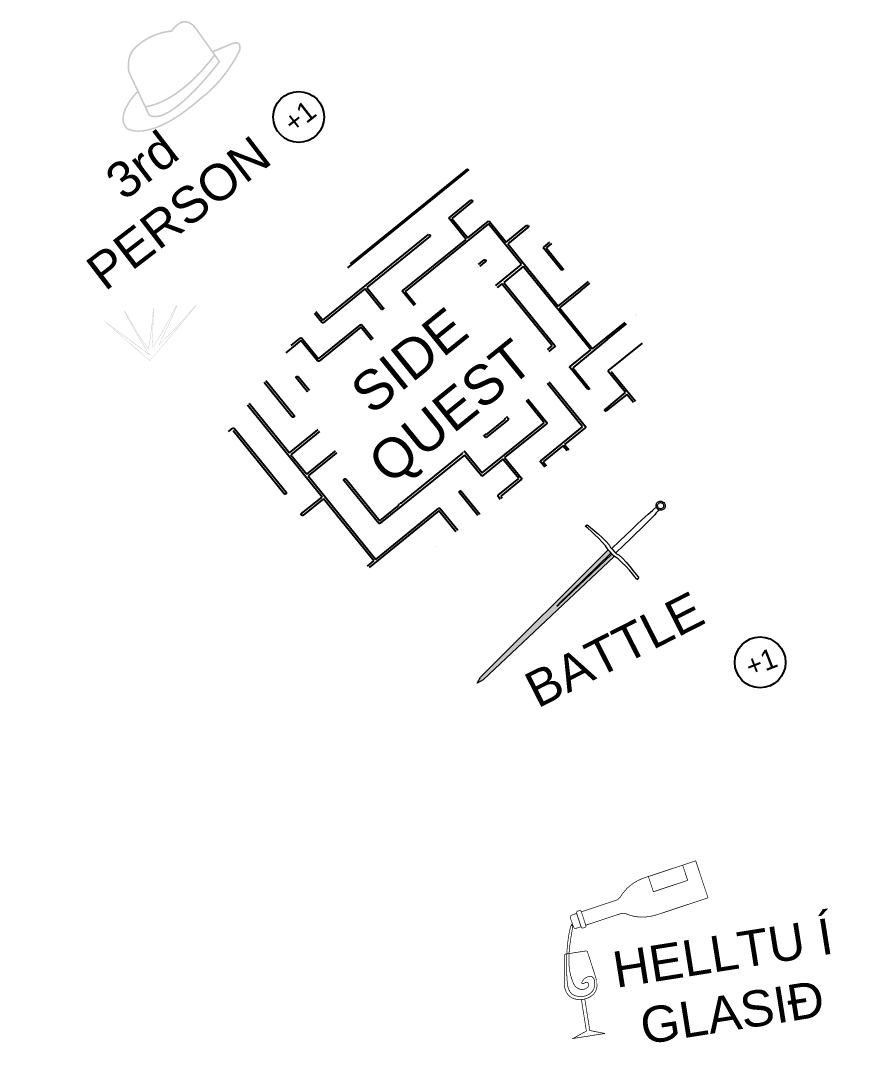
# Model space of a CAD drawing. Header units: millimetres. Extents: x -194 to 314, y -198 to 195.
# Drawn here: x 54.4 to 188.2, y 10.7 to 176.8 of the extents above; entities that cross this region are included whole.
import ezdxf

# ---------------------------------------------------------------- set-up
doc = ezdxf.new("R2010")
doc.units = ezdxf.units.MM
doc.header["$MEASUREMENT"] = 0
for name, color, linetype in [('H', 7, 'Continuous'), ('P', 7, 'Continuous'), ('PDF4_Geometry', 7, 'Continuous'), ('PDF4_Solid Fills', 7, 'Continuous')]:
    doc.layers.add(name, color=color, linetype=linetype)
doc.styles.add('PDF AlfaSlabOne', font='arial.ttf')

msp = doc.modelspace()

# ---------------------------------------------------------------- hatches: boundary and pattern name
at = {"layer": 'PDF4_Solid Fills', "true_color": 0xffffff, "transparency": 33554559}
h = msp.add_hatch(color=7, dxfattribs=at)
h.paths.add_polyline_path([(156.11, 99.25, 0.106625), (156.34, 99.39)], flags=0)
h.paths.add_polyline_path([(155.84, 99.21, 0.102134), (156.11, 99.25)], flags=0)
h.paths.add_polyline_path([(155.56, 99.28, 0.096384), (155.84, 99.21)], flags=0)
h.paths.add_polyline_path([(155.32, 99.44, 0.092692), (155.56, 99.28)], flags=0)
h.paths.add_polyline_path([(155.16, 99.69, 0.092691), (155.32, 99.44)], flags=0)
h.paths.add_polyline_path([(155.1, 99.96, 0.096384), (155.16, 99.69)], flags=0)
h.paths.add_polyline_path([(155.15, 100.24, 0.102135), (155.1, 99.96)], flags=0)
h.paths.add_polyline_path([(155.3, 100.46, 0.106628), (155.15, 100.24)], flags=0)
h.paths.add_polyline_path([(155.53, 100.6, 0.106627), (155.3, 100.46)], flags=0)
h.paths.add_polyline_path([(155.81, 100.64, 0.102134), (155.53, 100.6)], flags=0)
h.paths.add_polyline_path([(156.08, 100.57, 0.096385), (155.81, 100.64)], flags=0)
h.paths.add_polyline_path([(156.32, 100.41, 0.092691), (156.08, 100.57)], flags=0)
h.paths.add_polyline_path([(156.48, 100.16, 0.092692), (156.32, 100.41)], flags=0)
h.paths.add_polyline_path([(156.54, 99.89, 0.096384), (156.48, 100.16)], flags=0)
h.paths.add_polyline_path([(156.49, 99.61, 0.102133), (156.54, 99.89)], flags=0)
h.paths.add_polyline_path([(156.34, 99.39, 0.106625), (156.49, 99.61)], flags=0)
h.paths.add_polyline_path([(156.34, 99.39), (156.34, 99.39)], flags=0)
h = msp.add_hatch(color=7, dxfattribs=at)
h.paths.add_polyline_path([(156.02, 99.46, 0.106971), (156.17, 99.56)], flags=0)
h.paths.add_polyline_path([(155.83, 99.43, 0.10248), (156.02, 99.46)], flags=0)
h.paths.add_polyline_path([(155.64, 99.48, 0.096695), (155.83, 99.43)], flags=0)
h.paths.add_polyline_path([(155.48, 99.6, 0.09297), (155.64, 99.48)], flags=0)
h.paths.add_polyline_path([(155.37, 99.76, 0.09297), (155.48, 99.6)], flags=0)
h.paths.add_polyline_path([(155.33, 99.95, 0.096694), (155.37, 99.76)], flags=0)
h.paths.add_polyline_path([(155.37, 100.13, 0.102481), (155.33, 99.95)], flags=0)
h.paths.add_polyline_path([(155.47, 100.28, 0.106974), (155.37, 100.13)], flags=0)
h.paths.add_polyline_path([(155.62, 100.38, 0.106981), (155.47, 100.28)], flags=0)
h.paths.add_polyline_path([(155.81, 100.41, 0.102493), (155.62, 100.38)], flags=0)
h.paths.add_polyline_path([(156, 100.36, 0.096702), (155.81, 100.41)], flags=0)
h.paths.add_polyline_path([(156.16, 100.25, 0.092976), (156, 100.36)], flags=0)
h.paths.add_polyline_path([(156.27, 100.08, 0.092976), (156.16, 100.25)], flags=0)
h.paths.add_polyline_path([(156.31, 99.9, 0.096701), (156.27, 100.08)], flags=0)
h.paths.add_polyline_path([(156.27, 99.71, 0.102489), (156.31, 99.9)], flags=0)
h.paths.add_polyline_path([(156.17, 99.56, 0.10698), (156.27, 99.71)], flags=0)
h.paths.add_polyline_path([(156.17, 99.56), (156.17, 99.56)], flags=0)

# ---------------------------------------------------------------- linework, layer by layer
for p, q in [((125.41, 153.22), (106.19, 137.66)), ((106.65, 138.28), (125.25, 153.35)), ((122.32, 145.57), (125.72, 148.4)), ((126.02, 148.16), (122.73, 145.47)), ((125.72, 148.4), (125.96, 148.37)), ((125.96, 148.37), (126.03, 148.24)), ((126.03, 148.24), (126.02, 148.16)), ((128.55, 144.63), (115.32, 133.92)), ((122.29, 145.51), (122.32, 145.57)), ((122.34, 145.4), (122.29, 145.51)), ((124.97, 142.16), (122.34, 145.4)), ((122.73, 145.47), (125.23, 142.38)), ((125.23, 142.38), (128.51, 145.04)), ((128.51, 145.04), (128.71, 144.98)), ((133.78, 138.17), (128.55, 144.63)), ((128.71, 144.98), (131.33, 141.74)), ((102.26, 129.36), (119.02, 142.93)), ((119.02, 142.93), (119.23, 142.89)), ((119.23, 142.89), (119.3, 142.76)), ((131.33, 141.74), (134.57, 144.36)), ((134.89, 144.15), (131.58, 141.43)), ((134.57, 144.36), (134.81, 144.34)), ((134.81, 144.34), (134.88, 144.21)), ((134.88, 144.21), (134.89, 144.15)), ((119.29, 142.68), (109.26, 134.52)), ((114.91, 133.98), (124.97, 142.16)), ((119.3, 142.76), (119.29, 142.68)), ((131.58, 141.43), (139.56, 131.57)), ((137.28, 140.93), (138.26, 141.73)), ((138.51, 141.49), (137.69, 140.83)), ((137.27, 140.85), (137.28, 140.93)), ((137.32, 140.74), (137.27, 140.85)), ((140.07, 137.35), (137.32, 140.74)), ((137.69, 140.83), (140.33, 137.56)), ((121.01, 133.34), (127.83, 138.9)), ((128.11, 138.69), (121.45, 133.26)), ((127.12, 132.74), (133.78, 138.17)), ((127.83, 138.9), (128.05, 138.9)), ((128.05, 138.9), (128.1, 138.83)), ((128.1, 138.83), (128.12, 138.77)), ((128.12, 138.77), (128.11, 138.69)), ((134.05, 137.84), (130.96, 135.34)), ((144.74, 124.64), (134.05, 137.84)), ((140.14, 137.3), (140.07, 137.35)), ((140.36, 137.4), (140.14, 137.3)), ((140.33, 137.56), (140.36, 137.48)), ((140.36, 137.48), (140.36, 137.4)), ((109.26, 134.52), (111.85, 131.32)), ((130.66, 135.13), (127.38, 132.47)), ((138.62, 125.3), (130.66, 135.13)), ((130.96, 135.34), (139.07, 125.33)), ((142.85, 134.23), (144.39, 135.48)), ((143.11, 134.01), (144.62, 135.23)), ((108.95, 134.31), (102.34, 128.95)), ((111.59, 131.04), (108.95, 134.31)), ((114.92, 133.92), (114.91, 133.98)), ((114.95, 133.84), (114.92, 133.92)), ((117.58, 130.6), (114.95, 133.84)), ((115.32, 133.92), (117.99, 130.63)), ((121.03, 133.28), (121.01, 133.34)), ((121.04, 133.22), (121.03, 133.28)), ((123.68, 129.96), (121.04, 133.22)), ((121.45, 133.26), (126.7, 126.78)), ((139.56, 131.57), (142.85, 134.23)), ((143.11, 134.01), (139.79, 131.29)), ((111.85, 131.32), (111.9, 131.22)), ((111.9, 131.22), (111.89, 131.14)), ((127.11, 132.66), (127.12, 132.74)), ((127.18, 132.53), (127.11, 132.66)), ((127.38, 132.47), (127.18, 132.53)), ((139.79, 131.29), (145.04, 124.81)), ((102.12, 128.96), (100.93, 130.41)), ((101.16, 130.73), (102.26, 129.36)), ((111.67, 131.04), (111.59, 131.04)), ((111.89, 131.14), (111.67, 131.04)), ((114.27, 127.88), (117.58, 130.6)), ((117.99, 130.49), (114.7, 127.79)), ((117.99, 130.63), (118, 130.57)), ((118, 130.57), (117.99, 130.49)), ((120.37, 127.24), (123.68, 129.96)), ((123.91, 129.67), (120.81, 127.15)), ((126.54, 126.43), (123.91, 129.67)), ((151.77, 130.25), (151.79, 130.27)), ((151.98, 130.01), (152, 130.04)), ((101.6, 123.24), (108.26, 128.63)), ((108.29, 128.23), (101.68, 122.87)), ((102.15, 128.91), (102.12, 128.96)), ((102.23, 128.9), (102.15, 128.91)), ((102.34, 128.95), (102.23, 128.9)), ((108.26, 128.63), (108.32, 128.65)), ((113.52, 121.77), (108.29, 128.23)), ((108.32, 128.65), (108.4, 128.64)), ((108.4, 128.64), (108.46, 128.61)), ((108.46, 128.61), (113.83, 121.98)), ((114.28, 127.82), (114.27, 127.88)), ((126.7, 126.78), (129.96, 129.42)), ((130.02, 129.03), (126.78, 126.4)), ((129.96, 129.42), (130.1, 129.42)), ((132.52, 125.94), (130.02, 129.03)), ((130.1, 129.42), (130.16, 129.4)), ((130.16, 129.4), (132.92, 125.98)), ((147.2, 126.55), (150.21, 129)), ((147.35, 126.27), (150.42, 128.75)), ((97.23, 125.32), (98.69, 126.51)), ((98.69, 126.51), (98.82, 126.54)), ((98.82, 126.54), (98.88, 126.55)), ((98.88, 126.55), (98.96, 126.51)), ((98.96, 126.51), (101.6, 123.24)), ((114.31, 127.69), (114.28, 127.82)), ((116.91, 124.48), (114.31, 127.69)), ((114.7, 127.79), (117.33, 124.55)), ((120.38, 127.18), (120.37, 127.24)), ((120.43, 127.07), (120.38, 127.18)), ((123.04, 123.85), (120.43, 127.07)), ((120.81, 127.15), (123.45, 123.89)), ((126.78, 126.4), (126.54, 126.43)), ((147.35, 126.27), (141.88, 121.81)), ((145.04, 124.81), (147.2, 126.55)), ((98.79, 126.12), (96.4, 124.18)), ((101.42, 122.88), (98.79, 126.12)), ((117.33, 124.55), (117.38, 124.45)), ((129.23, 123.24), (132.52, 125.94)), ((132.95, 125.82), (129.68, 123.09)), ((132.92, 125.98), (132.97, 125.87)), ((132.97, 125.87), (132.95, 125.82)), ((135.33, 122.6), (138.62, 125.3)), ((139.07, 125.19), (135.78, 122.49)), ((139.07, 125.33), (139.08, 125.27)), ((139.08, 125.27), (139.07, 125.19)), ((141.48, 121.99), (144.74, 124.64)), ((147.58, 121.35), (152.97, 125.71)), ((113.83, 121.98), (116.91, 124.48)), ((117.35, 124.39), (114.08, 121.67)), ((117.38, 124.45), (117.35, 124.39)), ((119.73, 121.13), (123.04, 123.85)), ((123.47, 123.73), (120.05, 120.92)), ((123.45, 123.89), (123.48, 123.81)), ((123.48, 123.81), (123.47, 123.73)), ((129.24, 123.18), (129.23, 123.24)), ((129.27, 123.1), (129.24, 123.18)), ((137.38, 113.09), (129.27, 123.1)), ((129.68, 123.09), (137.73, 113.15)), ((101, 117.17), (107.57, 122.49)), ((101.5, 122.83), (101.42, 122.88)), ((101.57, 122.82), (101.5, 122.83)), ((101.68, 122.87), (101.57, 122.82)), ((107.85, 122.24), (104.58, 119.6)), ((107.57, 122.49), (107.68, 122.54)), ((107.68, 122.54), (107.75, 122.53)), ((107.75, 122.53), (107.81, 122.51)), ((107.81, 122.51), (107.87, 122.44)), ((107.87, 122.3), (107.85, 122.24)), ((107.87, 122.44), (107.88, 122.38)), ((107.88, 122.38), (107.87, 122.3)), ((110.26, 119.12), (113.52, 121.77)), ((113.77, 121.46), (110.51, 118.82)), ((119, 115), (113.77, 121.46)), ((114.08, 121.67), (119.31, 115.21)), ((135.32, 122.52), (135.33, 122.6)), ((135.37, 122.41), (135.32, 122.52)), ((143.46, 112.43), (135.37, 122.41)), ((135.78, 122.49), (143.89, 112.48)), ((141.44, 121.86), (141.45, 121.94)), ((141.48, 121.77), (141.44, 121.86)), ((141.45, 121.94), (141.48, 121.99)), ((144.3, 118.33), (141.48, 121.77)), ((141.88, 121.81), (144.51, 118.57)), ((147.55, 121.22), (147.56, 121.3)), ((147.56, 121.3), (147.58, 121.35)), ((147.97, 121.23), (151.82, 116.48)), ((93.22, 119.8), (97.73, 114.23)), ((98.04, 120.33), (98.07, 120.39)), ((98.04, 120.25), (98.04, 120.33)), ((98.05, 120.19), (98.04, 120.25)), ((103.42, 113.55), (98.05, 120.19)), ((98.07, 120.39), (98.14, 120.44)), ((98.14, 120.44), (98.22, 120.47)), ((98.22, 120.47), (98.28, 120.44)), ((98.28, 120.44), (98.36, 120.44)), ((98.36, 120.44), (101, 117.17)), ((104.58, 119.6), (109.83, 113.12)), ((126.02, 120.13), (116.19, 112.17)), ((119.31, 115.21), (125.92, 120.56)), ((119.74, 121.07), (119.73, 121.13)), ((119.79, 120.93), (119.74, 121.07)), ((120.05, 120.92), (119.79, 120.93)), ((125.92, 120.56), (126.14, 120.56)), ((131.25, 113.67), (126.02, 120.13)), ((126.14, 120.56), (131.66, 113.75)), ((147.56, 121.15), (147.55, 121.22)), ((150.24, 117.85), (147.56, 121.15)), ((97.42, 113.98), (92.98, 119.47)), ((104.3, 119.37), (101.21, 116.87)), ((112.26, 109.54), (104.3, 119.37)), ((110.21, 119.05), (110.26, 119.12)), ((110.21, 118.97), (110.21, 119.05)), ((110.29, 118.86), (110.21, 118.97)), ((110.35, 118.79), (110.29, 118.86)), ((110.43, 118.78), (110.35, 118.79)), ((110.51, 118.82), (110.43, 118.78)), ((144.47, 118.39), (144.3, 118.33)), ((144.51, 118.43), (144.47, 118.39)), ((144.51, 118.57), (144.52, 118.51)), ((144.52, 118.51), (144.51, 118.43)), ((101.21, 116.87), (103.84, 113.63)), ((146.95, 115.15), (150.24, 117.85)), ((150.45, 117.58), (147.21, 114.96)), ((151.52, 116.27), (150.45, 117.58)), ((102.14, 101.3), (90.35, 115.85)), ((90.6, 116.19), (96.96, 108.32)), ((109.83, 113.12), (113.09, 115.76)), ((113.33, 115.48), (110.06, 112.83)), ((113.09, 115.76), (113.16, 115.78)), ((113.16, 115.78), (113.24, 115.77)), ((113.24, 115.77), (113.29, 115.74)), ((113.29, 115.74), (113.35, 115.67)), ((113.35, 115.53), (113.33, 115.48)), ((113.35, 115.67), (113.36, 115.61)), ((113.36, 115.61), (113.35, 115.53)), ((115.74, 112.36), (119, 115)), ((146.99, 114.96), (146.95, 115.15)), ((147.05, 114.94), (146.99, 114.96)), ((147.11, 114.91), (147.05, 114.94)), ((147.21, 114.96), (147.11, 114.91)), ((96.96, 108.32), (103.42, 113.55)), ((103.81, 113.39), (97.21, 108.01)), ((97.48, 113.95), (97.42, 113.98)), ((97.56, 113.95), (97.48, 113.95)), ((97.64, 113.98), (97.56, 113.95)), ((97.71, 114.03), (97.64, 113.98)), ((97.73, 114.09), (97.71, 114.03)), ((97.73, 114.23), (97.74, 114.17)), ((97.74, 114.17), (97.73, 114.09)), ((103.86, 113.47), (103.81, 113.39)), ((103.84, 113.63), (103.88, 113.52)), ((103.88, 113.52), (103.86, 113.47)), ((125.21, 114.37), (125.44, 114.48)), ((125.22, 114.31), (125.21, 114.37)), ((125.25, 114.18), (125.22, 114.31)), ((128, 110.79), (125.25, 114.18)), ((125.44, 114.48), (125.5, 114.46)), ((125.5, 114.46), (128.16, 111.17)), ((127.52, 105.11), (137.38, 113.09)), ((128.16, 111.17), (131.25, 113.67)), ((131.64, 113.55), (128.24, 110.8)), ((137.72, 112.93), (131.09, 107.56)), ((131.66, 113.61), (131.64, 113.55)), ((131.66, 113.75), (131.69, 113.67)), ((131.69, 113.67), (131.66, 113.61)), ((137.77, 112.97), (137.72, 112.93)), ((137.73, 113.15), (137.78, 113.05)), ((137.78, 113.05), (137.77, 112.97)), ((87.32, 111.68), (88, 112.23)), ((88, 112.23), (88.06, 112.24)), ((96.16, 101.79), (88.05, 111.8)), ((88.06, 112.24), (88.14, 112.23)), ((88.14, 112.23), (88.2, 112.21)), ((88.2, 112.21), (96.45, 102.06)), ((110.06, 112.83), (112.69, 109.59)), ((115.69, 112.28), (115.74, 112.36)), ((115.69, 112.2), (115.69, 112.28)), ((115.73, 112.1), (115.69, 112.2)), ((118.34, 108.88), (115.73, 112.1)), ((116.19, 112.17), (118.81, 108.93)), ((121.81, 111.58), (121.82, 111.66)), ((121.84, 111.49), (121.81, 111.58)), ((121.82, 111.66), (121.87, 111.73)), ((124.48, 108.23), (121.84, 111.49)), ((121.87, 111.73), (121.91, 111.77)), ((121.91, 111.77), (121.99, 111.8)), ((121.99, 111.8), (122.08, 111.79)), ((122.08, 111.79), (122.15, 111.74)), ((122.15, 111.74), (127.52, 105.11)), ((136.82, 107.06), (143.46, 112.43)), ((143.87, 112.28), (140.58, 109.63)), ((143.89, 112.34), (143.87, 112.28)), ((143.89, 112.48), (143.9, 112.42)), ((143.9, 112.42), (143.89, 112.34)), ((99.71, 104.93), (106.33, 110.28)), ((106.56, 110), (99.95, 104.64)), ((106.33, 110.28), (106.41, 110.31)), ((106.41, 110.31), (106.49, 110.3)), ((106.49, 110.3), (106.55, 110.28)), ((106.55, 110.28), (106.62, 110.15)), ((106.61, 110.07), (106.56, 110)), ((106.62, 110.15), (106.61, 110.07)), ((128.06, 110.76), (128, 110.79)), ((128.14, 110.75), (128.06, 110.76)), ((128.24, 110.8), (128.14, 110.75)), ((140.58, 109.63), (141.25, 108.8)), ((97.21, 108.01), (99.71, 104.93)), ((109, 106.89), (112.26, 109.54)), ((112.69, 109.37), (109.42, 106.73)), ((124.72, 107.95), (111.36, 97.13)), ((112.69, 109.59), (112.72, 109.51)), ((112.71, 109.43), (112.69, 109.37)), ((112.72, 109.51), (112.71, 109.43)), ((114.65, 100.27), (124.48, 108.23)), ((115.1, 106.25), (118.34, 108.88)), ((118.79, 108.73), (115.37, 105.96)), ((118.82, 108.79), (118.79, 108.73)), ((118.81, 108.93), (118.82, 108.87)), ((118.82, 108.87), (118.82, 108.79)), ((127.42, 104.66), (124.72, 107.95)), ((140.32, 109.41), (137.21, 106.89)), ((140.98, 108.61), (140.32, 109.41)), ((108.96, 106.76), (108.97, 106.84)), ((108.99, 106.67), (108.96, 106.76)), ((108.97, 106.84), (109, 106.89)), ((114.38, 100.02), (108.99, 106.67)), ((109.42, 106.73), (114.65, 100.27)), ((130.82, 107.3), (127.56, 104.66)), ((133.32, 104.22), (130.82, 107.3)), ((131.09, 107.56), (133.71, 104.32)), ((136.78, 106.98), (136.82, 107.06)), ((136.79, 106.92), (136.78, 106.98)), ((136.82, 106.84), (136.79, 106.92)), ((137.46, 106.05), (136.82, 106.84)), ((137.21, 106.89), (137.73, 106.25)), ((99.95, 104.64), (110.66, 91.41)), ((115.04, 106.1), (115.05, 106.18)), ((115.07, 106.01), (115.04, 106.1)), ((115.05, 106.18), (115.1, 106.25)), ((115.13, 105.95), (115.07, 106.01)), ((115.19, 105.92), (115.13, 105.95)), ((115.27, 105.91), (115.19, 105.92)), ((115.37, 105.96), (115.27, 105.91)), ((127.47, 104.63), (127.42, 104.66)), ((127.56, 104.66), (127.47, 104.63)), ((105.58, 103.99), (105.59, 104.07)), ((105.63, 103.88), (105.58, 103.99)), ((105.59, 104.07), (105.64, 104.14)), ((111.17, 97.09), (105.63, 103.88)), ((105.64, 104.14), (105.77, 104.21)), ((105.77, 104.21), (105.85, 104.2)), ((105.85, 104.2), (105.91, 104.17)), ((105.91, 104.17), (111.3, 97.52)), ((130.06, 101.58), (133.32, 104.22)), ((133.73, 104.07), (130.47, 101.43)), ((133.71, 104.32), (133.76, 104.21)), ((133.75, 104.13), (133.73, 104.07)), ((133.76, 104.21), (133.75, 104.13)), ((96.23, 101.74), (96.16, 101.79)), ((96.31, 101.73), (96.23, 101.74)), ((96.44, 101.8), (96.31, 101.73)), ((96.47, 101.86), (96.44, 101.8)), ((96.45, 102.06), (96.48, 101.94)), ((96.48, 101.94), (96.47, 101.86)), ((98.87, 98.66), (102.14, 101.3)), ((123.93, 101.98), (123.95, 102.22)), ((126.86, 98.35), (123.93, 101.98)), ((123.95, 102.22), (124.08, 102.28)), ((124.08, 102.28), (124.16, 102.28)), ((124.16, 102.28), (127.17, 98.58)), ((130.04, 101.38), (130.06, 101.58)), ((130.4, 100.92), (130.04, 101.38)), ((130.47, 101.43), (130.7, 101.14)), ((102.39, 101), (99.12, 98.35)), ((110.35, 91.16), (102.39, 101)), ((111.3, 97.52), (114.38, 100.02)), ((98.84, 98.52), (98.85, 98.6)), ((98.85, 98.46), (98.84, 98.52)), ((98.85, 98.6), (98.87, 98.66)), ((98.91, 98.4), (98.85, 98.46)), ((98.98, 98.35), (98.91, 98.4)), ((99.04, 98.36), (98.98, 98.35)), ((99.12, 98.35), (99.04, 98.36)), ((120.68, 99.09), (109.6, 90.12)), ((110.66, 91.41), (120.66, 99.52)), ((120.66, 99.52), (120.73, 99.53)), ((123.35, 95.8), (120.68, 99.09)), ((120.73, 99.53), (120.81, 99.52)), ((120.81, 99.52), (123.66, 96.02)), ((111.25, 97.08), (111.17, 97.09)), ((111.36, 97.13), (111.25, 97.08)), ((143.9, 96.65), (144.17, 96.91)), ((120.09, 93.43), (120.09, 93.43)), ((109.34, 90.35), (110.35, 91.16))]:
    msp.add_line(p, q)
at = {"layer": 'P', "const_width": 0.109}
for points in [[(148.71, 37.33), (143.25, 35.51), (143.95, 33.39), (149.41, 35.2), (149.54, 35.24), (149.79, 35.27), (150.05, 35.27), (150.31, 35.21), (150.42, 35.16), (150.77, 35.03), (151.45, 34.84), (152, 34.73), (152.6, 34.68), (153.29, 34.68), (154.02, 34.76), (154.81, 34.93), (155.24, 35.05), (163.33, 37.73), (161.38, 43.6), (157.25, 42.23), (153.29, 40.92), (152.88, 40.78), (152.15, 40.44), (151.51, 40.06), (150.96, 39.65), (150.5, 39.24), (150.13, 38.83), (149.69, 38.27), (149.5, 37.96), (149.43, 37.85), (149.25, 37.66), (149.06, 37.49), (148.83, 37.37), (148.71, 37.33), (148.71, 37.33)], [(159.31, 42.92), (160.11, 40.5), (154.67, 38.7), (153.88, 41.1)], [(142.49, 35.25), (141.74, 34.99), (141.67, 34.96), (141.57, 34.88), (141.51, 34.76), (141.5, 34.61), (141.51, 34.55), (141.99, 33.13), (142.01, 33.05), (142.1, 32.96), (142.22, 32.9), (142.36, 32.89), (142.43, 32.9), (143.19, 33.15), (142.49, 35.25), (142.49, 35.25)], [(143.23, 35.56), (143.97, 33.34), (143.97, 33.3), (143.97, 33.21), (143.94, 33.13), (143.87, 33.07), (143.82, 33.04), (143.53, 32.95), (143.49, 32.94), (143.4, 32.95), (143.32, 32.98), (143.26, 33.05), (143.24, 33.11), (142.5, 35.31), (142.5, 35.37), (142.5, 35.46), (142.54, 35.53), (142.6, 35.6), (142.66, 35.62), (142.94, 35.7), (142.98, 35.72), (143.07, 35.71), (143.16, 35.67), (143.21, 35.6), (143.23, 35.56), (143.23, 35.56)], [(141.72, 33.5), (141.61, 33.31), (141.46, 32.82), (141.28, 31.97), (141.21, 31.46), (141.12, 30.88), (141.02, 29.86), (140.95, 28.9), (140.93, 27.86), (140.92, 27.27), (140.92, 26.4), (140.96, 25.08), (141.03, 24.21), (141.09, 23.78), (141.13, 23.55), (141.29, 23.13), (141.49, 22.78), (141.75, 22.5), (142.07, 22.3), (142.44, 22.16), (142.85, 22.08), (143.29, 22.07), (143.53, 22.1), (143.65, 22.12), (143.91, 22.18), (144.15, 22.27), (144.38, 22.39), (144.61, 22.52), (144.8, 22.69), (144.98, 22.88), (145.12, 23.09), (145.18, 23.2), (145.22, 23.31), (145.31, 23.55), (145.36, 23.85), (145.38, 24.15), (145.36, 24.47), (145.29, 24.76), (145.18, 25), (145, 25.19), (144.88, 25.25), (144.79, 25.28), (144.59, 25.28), (144.48, 25.26), (144.3, 25.22), (143.97, 25.07), (143.67, 24.85), (143.44, 24.55), (143.36, 24.4), (143.33, 24.35), (143.32, 24.28), (143.32, 24.23), (143.33, 24.18), (143.36, 24.14), (143.45, 24.11), (143.51, 24.1), (143.61, 24.13), (143.65, 24.15), (143.73, 24.2), (143.89, 24.32), (143.97, 24.35), (144.09, 24.36), (144.17, 24.34), (144.24, 24.29), (144.33, 24.21), (144.39, 24.06), (144.41, 23.99), (144.41, 23.88), (144.35, 23.69), (144.24, 23.54), (144.09, 23.41), (143.92, 23.31), (143.72, 23.25), (143.51, 23.2), (143.31, 23.19), (143.22, 23.2), (143.04, 23.23), (142.69, 23.37), (142.39, 23.6), (142.14, 23.89), (142.05, 24.06), (141.88, 24.44), (141.61, 25.23), (141.43, 26.03), (141.32, 26.85), (141.3, 27.27), (141.28, 27.82), (141.28, 28.37), (141.3, 28.94), (141.41, 30.14), (141.68, 31.94), (141.87, 33.09), (141.72, 33.5), (141.72, 33.5)], [(144.2, 29.23), (144.14, 29.28), (144.1, 29.31), (144.05, 29.32), (142.35, 29.06), (140.69, 28.79), (140.62, 28.76), (140.58, 28.72), (140.55, 28.67), (140.54, 27.47), (140.56, 24.43), (140.58, 23.67), (140.64, 23.38), (140.82, 22.88), (141.06, 22.45), (141.38, 22.11), (141.76, 21.86), (142.21, 21.69), (142.7, 21.6), (143.25, 21.6), (143.53, 21.63), (143.82, 21.69), (144.32, 21.86), (144.77, 22.1), (145.13, 22.4), (145.42, 22.75), (145.62, 23.17), (145.73, 23.66), (145.75, 24.19), (145.7, 24.48), (145.5, 25.21), (144.56, 28.11), (144.2, 29.23), (144.2, 29.23), (144.2, 29.23)], [(146.99, 16.22), (144.59, 16.69), (143.8, 21.68), (143.26, 21.59), (144.05, 16.6), (141.91, 15.42), (146.99, 16.22), (146.99, 16.22)]]:
    msp.add_lwpolyline(points, dxfattribs=at)
at = {"layer": 'PDF4_Geometry', "lineweight": 9}
for points in [[(156.34, 99.39), (156.34, 99.39, -0.106625), (156.11, 99.25, -0.102134), (155.84, 99.21, -0.096384), (155.56, 99.28, -0.092692), (155.32, 99.44, -0.092691), (155.16, 99.69, -0.096384), (155.1, 99.96, -0.102135), (155.15, 100.24, -0.106628), (155.3, 100.46, -0.106627), (155.53, 100.6, -0.102134), (155.81, 100.64, -0.096385), (156.08, 100.57, -0.092691), (156.32, 100.41, -0.092692), (156.48, 100.16, -0.096384), (156.54, 99.89, -0.102133), (156.49, 99.61, -0.106625)], [(156.17, 99.56), (156.17, 99.56, -0.106971), (156.02, 99.46, -0.10248), (155.83, 99.43, -0.096695), (155.64, 99.48, -0.09297), (155.48, 99.6, -0.09297), (155.37, 99.76, -0.096694), (155.33, 99.95, -0.102481), (155.37, 100.13, -0.106974), (155.47, 100.28, -0.106981), (155.62, 100.38, -0.102493), (155.81, 100.41, -0.096702), (156, 100.36, -0.092976), (156.16, 100.25, -0.092976), (156.27, 100.08, -0.096701), (156.31, 99.9, -0.102489), (156.27, 99.71, -0.10698)]]:
    msp.add_lwpolyline(points, format="xyb", close=True, dxfattribs=at)
for points in [[(147.86, 93.29), (148.84, 92.28)], [(148.71, 92.45), (148.71, 92.45), (148.07, 93.11)], [(148.48, 91.91), (147.5, 92.93)]]:
    msp.add_lwpolyline(points, dxfattribs=at)
at = {"layer": 'PDF4_Geometry', "color": 7, "lineweight": 9, "true_color": 0xffffff}
msp.add_lwpolyline([(148.71, 92.45), (148.71, 92.45), (148.07, 93.11)], dxfattribs=at)
for points in [[(148.07, 93.11), (154.99, 99.82), (155.16, 99.69), (155.16, 99.69)], [(155.16, 99.69), (155.16, 99.69), (155.29, 99.4), (155.56, 99.28)], [(155.56, 99.28), (154.76, 98.37), (155.71, 99.15), (148.71, 92.45)]]:
    msp.add_open_spline(points, degree=3, dxfattribs=at)
at = {"layer": 'PDF4_Geometry', "lineweight": 9}
for points in [[(148.07, 93.11), (154.99, 99.82), (155.16, 99.69), (155.16, 99.69)], [(155.16, 99.69), (155.16, 99.69), (155.29, 99.4), (155.56, 99.28)], [(155.56, 99.28), (154.76, 98.37), (155.71, 99.15), (148.71, 92.45)], [(147.5, 92.93), (146.6, 94.47), (143.9, 96.65), (143.9, 96.65)], [(144.17, 96.91), (144.17, 96.91), (147.66, 94.19), (147.87, 93.29)]]:
    msp.add_open_spline(points, degree=3, dxfattribs=at)
at = {"layer": 'PDF4_Geometry', "color": 7, "lineweight": 5, "true_color": 0xffffff}
for points in [[(147.5, 92.93), (146.6, 94.47), (143.9, 96.65), (143.9, 96.65)], [(144.17, 96.91), (144.17, 96.91), (147.66, 94.19), (147.87, 93.29)]]:
    msp.add_open_spline(points, degree=3, dxfattribs=at)

# ---------------------------------------------------------------- texts
at = {"insert": (148.48, 77.12), "char_height": 5.726, "attachment_point": 5, "rotation": 27, "style": 'PDF AlfaSlabOne', "bg_fill": 3, "box_fill_scale": 1.5, "bg_fill_color": 256, "bg_fill_transparency": 0}
msp.add_mtext('BATTLE', dxfattribs=at)
at = {"insert": (168.91, 75.7), "char_height": 3.2, "attachment_point": 1, "rotation": 21.4091}
msp.add_mtext_dynamic_manual_height_columns('+1', width=3.3018, gutter_width=5, heights=[1.37], dxfattribs=at)

# ---------------------------------------------------------------- next in the draw order: hatches: boundary and pattern name
at = {"layer": 'PDF4_Solid Fills', "true_color": 0xffffff, "transparency": 33554559}
for points in [[(148.48, 91.89), (127.67, 72.33), (126.72, 71.79), (127.29, 72.73), (147.49, 92.91), (148.48, 91.89)], [(147.9, 92.42), (139.63, 84.31), (139.35, 83.98), (139.69, 84.24), (148.06, 92.25), (147.9, 92.42)]]:
    msp.add_hatch(color=7, dxfattribs=at).paths.add_polyline_path(points)

# ---------------------------------------------------------------- next in the draw order: linework, layer by layer
msp.add_line((152.11, 88.2), (152.38, 88.46))
msp.add_circle((171.59, 75.07), 4.03)
at = {"layer": 'PDF4_Geometry', "lineweight": 9}
for points in [[(148.48, 91.89), (127.67, 72.33), (126.72, 71.79), (127.29, 72.73), (147.49, 92.91), (148.48, 91.89)], [(147.9, 92.42), (139.63, 84.31), (139.35, 83.98), (139.69, 84.24), (148.06, 92.25), (147.9, 92.42)]]:
    msp.add_lwpolyline(points, close=True, dxfattribs=at)
at = {"layer": 'PDF4_Geometry', "color": 7, "lineweight": 5, "true_color": 0xffffff}
for points in [[(152.11, 88.2), (152.11, 88.2), (150, 90.96), (148.48, 91.91)], [(148.84, 92.28), (149.71, 92.09), (152.38, 88.46), (152.38, 88.46)]]:
    msp.add_open_spline(points, degree=3, dxfattribs=at)
at = {"layer": 'PDF4_Geometry', "lineweight": 9}
for points in [[(152.11, 88.2), (152.11, 88.2), (150, 90.96), (148.48, 91.91)], [(148.84, 92.28), (149.71, 92.09), (152.38, 88.46), (152.38, 88.46)]]:
    msp.add_open_spline(points, degree=3, dxfattribs=at)

# ---------------------------------------------------------------- next in the draw order: texts
at = {"attachment_point": 5, "style": 'PDF AlfaSlabOne', "bg_fill": 3, "box_fill_scale": 1.5, "bg_fill_color": 256, "bg_fill_transparency": 0}
for s, insert, char_height, rotation in [('SIDE \\PQUEST', (119.75, 118.27), 6.229, 39.0099), ('HELLTU Í\\PGLASIÐ', (166.42, 24.26), 5.726, 9)]:
    msp.add_mtext(s, dxfattribs=dict(at, insert=insert, char_height=char_height, rotation=rotation))

# ---------------------------------------------------------------- next in the draw order: texts
at = {"insert": (76.5, 150.13), "char_height": 5.726, "attachment_point": 5, "rotation": 37.5099, "style": 'PDF AlfaSlabOne', "bg_fill": 3, "box_fill_scale": 1.5, "bg_fill_color": 256, "bg_fill_transparency": 0}
msp.add_mtext('3rd\\PPERSON', dxfattribs=at)

# ---------------------------------------------------------------- next in the draw order: hatches: boundary and pattern name
at = {"layer": 'H', "linetype": 'Continuous'}
for points in [[(85.23, 171.48), (85.02, 171.34), (82.05, 175.52), (82, 175.58), (81.9, 175.69), (81.82, 175.8), (81.73, 175.9), (81.62, 175.99), (81.53, 176.09), (81.43, 176.15), (81.34, 176.23), (81.24, 176.29), (81.14, 176.35), (81.05, 176.4), (80.95, 176.44), (80.85, 176.48), (80.75, 176.5), (80.67, 176.53), (80.55, 176.54), (80.52, 176.55), (80.48, 176.55), (80.4, 176.54), (80.33, 176.54), (80.25, 176.53), (80.1, 176.51), (80.03, 176.49), (79.95, 176.47), (79.88, 176.45), (79.81, 176.41), (79.64, 176.33), (79.57, 176.3), (79.41, 176.19), (79.34, 176.13), (79.25, 176.07), (79.17, 176), (79.08, 175.92), (79, 175.84), (78.88, 175.73), (78.76, 175.59), (78.64, 175.45), (78.56, 175.33), (78.47, 175.21), (78.46, 175.18), (78.38, 175.08), (78.25, 175.06), (78.15, 175.05), (77.94, 175.02), (77.74, 174.99), (77.53, 174.97), (77.34, 174.92), (77.14, 174.89), (76.95, 174.85), (76.77, 174.79), (76.59, 174.74), (76.41, 174.69), (76.23, 174.63), (76.06, 174.57), (75.89, 174.51), (75.73, 174.45), (75.49, 174.35), (75.18, 174.21), (74.88, 174.07), (74.6, 173.93), (74.35, 173.78), (74.09, 173.62), (73.86, 173.48), (73.64, 173.32), (73.45, 173.18), (73.28, 173.05), (73.13, 172.93), (72.95, 172.77), (72.75, 172.61), (72.62, 172.47), (72.58, 172.43), (72.52, 172.38), (72.41, 172.26), (72.3, 172.14), (72.21, 172.01), (72.12, 171.88), (72.04, 171.74), (71.98, 171.6), (71.9, 171.46), (71.85, 171.32), (71.8, 171.18), (71.75, 171.04), (71.71, 170.89), (71.68, 170.75), (71.65, 170.61), (71.63, 170.46), (71.62, 170.33), (71.6, 170.18), (71.59, 170.05), (71.58, 169.84), (71.58, 169.6), (71.59, 169.37), (71.61, 169.17), (71.62, 168.99), (71.65, 168.8), (71.66, 168.72), (74.23, 163.24), (73.99, 163.14), (71.41, 168.66), (71.41, 168.72), (71.37, 168.92), (71.35, 169.1), (71.34, 169.32), (71.32, 169.56), (71.33, 169.82), (71.34, 170.03), (71.35, 170.17), (71.36, 170.33), (71.38, 170.48), (71.4, 170.63), (71.43, 170.79), (71.47, 170.94), (71.5, 171.1), (71.55, 171.26), (71.6, 171.4), (71.66, 171.57), (71.73, 171.72), (71.81, 171.87), (71.9, 172.02), (71.99, 172.16), (72.09, 172.29), (72.21, 172.43), (72.33, 172.56), (72.41, 172.61), (72.44, 172.66), (72.57, 172.79), (72.78, 172.97), (72.96, 173.12), (73.1, 173.25), (73.29, 173.39), (73.5, 173.53), (73.72, 173.69), (73.96, 173.84), (74.21, 174), (74.48, 174.15), (74.77, 174.31), (75.07, 174.45), (75.38, 174.59), (75.64, 174.68), (75.8, 174.76), (75.98, 174.81), (76.15, 174.87), (76.33, 174.93), (76.52, 174.99), (76.7, 175.04), (76.9, 175.09), (77.09, 175.13), (77.29, 175.17), (77.49, 175.21), (77.7, 175.25), (77.9, 175.29), (78.12, 175.32), (78.23, 175.32), (78.27, 175.36), (78.36, 175.5), (78.46, 175.63), (78.57, 175.76), (78.71, 175.92), (78.83, 176.03), (78.91, 176.11), (79, 176.2), (79.1, 176.27), (79.19, 176.34), (79.28, 176.41), (79.36, 176.46), (79.45, 176.52), (79.53, 176.57), (79.62, 176.61), (79.7, 176.65), (79.8, 176.69), (79.89, 176.72), (79.98, 176.74), (80.06, 176.77), (80.14, 176.79), (80.22, 176.8), (80.32, 176.8), (80.41, 176.8), (80.49, 176.8), (80.53, 176.79), (80.59, 176.8), (80.69, 176.78), (80.81, 176.76), (80.92, 176.72), (81.03, 176.69), (81.14, 176.64), (81.25, 176.58), (81.37, 176.52), (81.47, 176.45), (81.58, 176.38), (81.68, 176.29), (81.78, 176.2), (81.9, 176.09), (82, 175.99), (82.11, 175.87), (82.2, 175.74), (82.25, 175.67), (85.23, 171.48)], [(80.91, 162.7), (80.61, 162.47), (80.3, 162.25), (80.01, 162.04), (79.72, 161.84), (79.43, 161.65), (79.15, 161.47), (78.87, 161.29), (78.61, 161.12), (78.34, 160.97), (78.08, 160.82), (77.83, 160.68), (77.58, 160.54), (77.34, 160.42), (77.09, 160.3), (76.87, 160.19), (76.63, 160.08), (76.41, 159.99), (76.19, 159.9), (75.97, 159.81), (75.77, 159.74), (75.56, 159.66), (75.37, 159.6), (75.17, 159.55), (74.98, 159.49), (74.79, 159.45), (74.61, 159.39), (74.43, 159.36), (74.27, 159.33), (74.11, 159.3), (73.94, 159.27), (73.79, 159.25), (73.63, 159.24), (73.48, 159.23), (73.27, 159.22), (73, 159.21), (72.76, 159.22), (72.53, 159.24), (72.32, 159.26), (72.12, 159.3), (71.94, 159.33), (71.79, 159.38), (71.64, 159.42), (71.52, 159.47), (71.4, 159.51), (71.31, 159.56), (71.23, 159.6), (71.14, 159.65), (71.11, 159.67), (71.07, 159.72), (71.01, 159.8), (70.93, 159.9), (70.87, 159.98), (70.81, 160.08), (70.76, 160.17), (70.71, 160.25), (70.67, 160.35), (70.63, 160.45), (70.61, 160.55), (70.57, 160.64), (70.55, 160.74), (70.53, 160.84), (70.51, 160.93), (70.5, 161.04), (70.49, 161.14), (70.49, 161.23), (70.49, 161.34), (70.49, 161.44), (70.5, 161.55), (70.51, 161.64), (70.52, 161.75), (70.55, 161.91), (70.59, 162.11), (70.65, 162.31), (70.71, 162.51), (70.79, 162.72), (70.87, 162.92), (70.96, 163.11), (71.07, 163.31), (71.17, 163.5), (71.28, 163.69), (71.39, 163.88), (71.5, 164.05), (71.62, 164.22), (71.74, 164.4), (71.86, 164.56), (72.03, 164.79), (72.26, 165.07), (72.46, 165.31), (72.56, 165.42), (72.89, 165.71), (73.07, 165.52), (72.74, 165.24), (72.65, 165.13), (72.46, 164.9), (72.24, 164.63), (72.08, 164.42), (71.96, 164.26), (71.84, 164.11), (71.73, 163.94), (71.63, 163.77), (71.52, 163.6), (71.42, 163.42), (71.32, 163.25), (71.22, 163.06), (71.12, 162.88), (71.05, 162.68), (70.98, 162.49), (70.91, 162.3), (70.85, 162.11), (70.81, 161.92), (70.77, 161.72), (70.75, 161.54), (70.74, 161.39), (70.74, 161.31), (70.74, 161.21), (70.75, 161.03), (70.76, 160.94), (70.78, 160.85), (70.81, 160.75), (70.82, 160.66), (70.85, 160.58), (70.89, 160.49), (70.92, 160.4), (70.97, 160.32), (71.02, 160.23), (71.06, 160.15), (71.11, 160.07), (71.18, 159.98), (71.25, 159.9), (71.28, 159.86), (71.31, 159.85), (71.4, 159.8), (71.46, 159.76), (71.54, 159.72), (71.65, 159.69), (71.77, 159.64), (71.91, 159.6), (72.06, 159.56), (72.24, 159.53), (72.42, 159.49), (72.62, 159.46), (72.83, 159.46), (73.07, 159.45), (73.33, 159.47), (73.54, 159.47), (73.67, 159.49), (73.83, 159.51), (73.98, 159.54), (74.13, 159.55), (74.3, 159.58), (74.46, 159.62), (74.63, 159.66), (74.8, 159.7), (74.98, 159.75), (75.16, 159.8), (75.35, 159.86), (75.54, 159.92), (75.75, 159.99), (75.94, 160.07), (76.15, 160.15), (76.36, 160.25), (76.58, 160.34), (76.81, 160.44), (77.03, 160.55), (77.26, 160.67), (77.5, 160.8), (77.75, 160.92), (78, 161.06), (78.25, 161.2), (78.51, 161.37), (78.77, 161.52), (79.04, 161.69), (79.31, 161.87), (79.59, 162.06), (79.87, 162.26), (80.16, 162.47), (80.46, 162.68), (80.75, 162.9), (81.04, 163.13), (81.31, 163.33), (81.58, 163.55), (81.86, 163.77), (82.12, 164), (82.4, 164.23), (82.82, 164.59), (83.1, 164.84), (83.16, 164.88), (83.34, 165.02), (83.52, 165.16), (83.76, 165.36), (84.02, 165.59), (84.31, 165.85), (84.64, 166.17), (84.9, 166.44), (85.08, 166.63), (85.27, 166.83), (85.45, 167.04), (85.66, 167.26), (85.86, 167.48), (86.06, 167.72), (86.27, 167.99), (86.48, 168.25), (86.69, 168.53), (86.91, 168.81), (87.12, 169.11), (87.34, 169.42), (87.56, 169.74), (87.77, 170.07), (87.98, 170.42), (88.19, 170.76), (88.41, 171.14), (88.62, 171.52), (88.83, 171.9), (88.93, 172.1), (88.95, 172.16), (88.98, 172.28), (88.99, 172.42), (89, 172.56), (89, 172.67), (89, 172.74), (88.99, 172.8), (88.99, 172.87), (88.96, 172.93), (88.94, 172.99), (88.91, 173.03), (88.88, 173.07), (88.86, 173.09), (88.79, 173.14), (88.75, 173.16), (88.68, 173.18), (88.62, 173.18), (88.55, 173.19), (88.48, 173.19), (88.39, 173.19), (88.31, 173.18), (88.21, 173.15), (88.12, 173.14), (88.01, 173.1), (87.9, 173.07), (87.79, 173.03), (87.68, 172.98), (87.55, 172.93), (87.48, 172.9), (84.83, 171.78), (84.73, 172.03), (87.39, 173.14), (87.46, 173.17), (87.6, 173.23), (87.75, 173.29), (87.88, 173.34), (88.01, 173.37), (88.12, 173.39), (88.23, 173.43), (88.34, 173.44), (88.45, 173.46), (88.54, 173.44), (88.63, 173.44), (88.72, 173.43), (88.8, 173.42), (88.87, 173.39), (88.93, 173.35), (89, 173.32), (89.03, 173.29), (89.06, 173.26), (89.11, 173.2), (89.16, 173.13), (89.18, 173.05), (89.21, 172.97), (89.24, 172.89), (89.26, 172.8), (89.25, 172.72), (89.26, 172.62), (89.26, 172.53), (89.26, 172.45), (89.24, 172.35), (89.23, 172.22), (89.19, 172.07), (89.17, 172.01), (89.07, 171.81), (88.85, 171.41), (88.64, 171.02), (88.43, 170.66), (88.2, 170.28), (87.99, 169.95), (87.77, 169.61), (87.54, 169.29), (87.33, 168.97), (87.11, 168.66), (86.89, 168.37), (86.68, 168.09), (86.46, 167.83), (86.25, 167.57), (86.05, 167.32), (85.84, 167.08), (85.65, 166.87), (85.46, 166.65), (85.26, 166.45), (85.08, 166.26), (84.82, 165.99), (84.49, 165.67), (84.18, 165.4), (83.91, 165.16), (83.68, 164.97), (83.49, 164.82), (83.3, 164.67), (83.26, 164.64), (83.13, 164.52), (82.84, 164.27), (82.57, 164.03), (82.29, 163.8), (82.01, 163.56), (81.74, 163.34), (81.47, 163.13), (81.2, 162.92), (80.91, 162.7)], [(79.14, 163.09), (78.96, 162.95), (78.77, 162.81), (78.6, 162.69), (78.42, 162.57), (78.25, 162.46), (78.07, 162.36), (77.9, 162.24), (77.73, 162.16), (77.57, 162.08), (77.42, 161.99), (77.26, 161.92), (77.1, 161.85), (76.95, 161.78), (76.81, 161.73), (76.66, 161.68), (76.51, 161.63), (76.37, 161.59), (76.24, 161.56), (76.1, 161.54), (75.97, 161.52), (75.84, 161.51), (75.72, 161.5), (75.59, 161.5), (75.48, 161.52), (75.36, 161.53), (75.25, 161.55), (75.13, 161.57), (75.03, 161.61), (74.92, 161.65), (74.82, 161.69), (74.73, 161.74), (74.67, 161.77), (74.64, 161.79), (74.61, 161.83), (73.92, 163.3), (74.2, 163.34), (74.28, 163.35), (74.45, 163.38), (74.65, 163.41), (74.88, 163.47), (75.14, 163.53), (75.42, 163.63), (75.73, 163.73), (76.06, 163.85), (76.32, 163.95), (76.51, 164.04), (76.7, 164.12), (76.9, 164.22), (77.09, 164.32), (77.31, 164.41), (77.5, 164.53), (77.72, 164.65), (77.95, 164.77), (78.18, 164.91), (78.41, 165.06), (78.64, 165.22), (78.88, 165.37), (79.12, 165.54), (79.38, 165.72), (79.62, 165.9), (79.92, 166.13), (80.26, 166.41), (80.59, 166.68), (80.91, 166.96), (81.07, 166.76), (80.74, 166.48), (80.42, 166.19), (80.08, 165.93), (79.78, 165.7), (79.53, 165.51), (79.29, 165.34), (79.05, 165.17), (78.8, 165), (78.57, 164.86), (78.34, 164.72), (78.11, 164.58), (77.9, 164.44), (77.68, 164.33), (77.46, 164.21), (77.26, 164.1), (77.06, 164.01), (76.86, 163.92), (76.67, 163.83), (76.49, 163.75), (76.23, 163.64), (75.88, 163.51), (75.57, 163.41), (75.27, 163.31), (75.02, 163.24), (74.77, 163.18), (74.57, 163.14), (74.38, 163.1), (74.3, 163.09), (74.83, 161.99), (74.86, 161.96), (74.95, 161.91), (75.04, 161.88), (75.14, 161.84), (75.25, 161.82), (75.35, 161.79), (75.46, 161.78), (75.56, 161.77), (75.67, 161.77), (75.79, 161.77), (75.9, 161.78), (76.02, 161.78), (76.15, 161.81), (76.27, 161.84), (76.4, 161.87), (76.52, 161.9), (76.66, 161.95), (76.79, 162), (76.93, 162.06), (77.07, 162.11), (77.22, 162.18), (77.37, 162.26), (77.51, 162.33), (77.67, 162.42), (77.82, 162.5), (77.99, 162.6), (78.15, 162.7), (78.3, 162.81), (78.47, 162.92), (78.65, 163.04), (78.91, 163.23), (79.08, 163.37), (79.22, 163.47), (79.49, 163.68), (79.77, 163.92), (80.05, 164.16), (80.32, 164.4), (80.59, 164.64), (80.85, 164.9), (81.13, 165.16), (81.39, 165.41), (81.66, 165.68), (81.92, 165.94), (82.17, 166.21), (82.55, 166.6), (83.03, 167.13), (83.48, 167.64), (83.91, 168.12), (84.31, 168.6), (84.66, 169.02), (84.98, 169.42), (85.25, 169.75), (85.58, 170.17), (85.73, 170.35), (85.12, 171.19), (84.97, 170.99), (84.65, 170.58), (84.33, 170.18), (84.01, 169.8), (83.69, 169.42), (83.37, 169.05), (83.04, 168.7), (82.72, 168.35), (82.4, 168.02), (82.06, 167.69), (81.74, 167.37), (81.41, 167.05), (81.07, 166.76), (80.91, 166.96), (81.25, 167.25), (81.57, 167.57), (81.9, 167.89), (82.23, 168.21), (82.56, 168.55), (82.89, 168.9), (83.2, 169.26), (83.52, 169.62), (83.84, 170), (84.17, 170.39), (84.48, 170.78), (84.79, 171.19), (84.95, 171.4), (85.14, 171.63), (86.04, 170.34), (85.95, 170.22), (85.82, 170.05), (85.49, 169.64), (85.22, 169.3), (84.9, 168.9), (84.55, 168.48), (84.14, 168.02), (83.71, 167.52), (83.25, 166.99), (82.77, 166.47), (82.39, 166.06), (82.12, 165.79), (81.87, 165.52), (81.6, 165.25), (81.33, 164.99), (81.05, 164.73), (80.78, 164.47), (80.5, 164.22), (80.21, 163.96), (79.94, 163.72), (79.66, 163.49), (79.37, 163.27), (79.14, 163.09)], [(82.25, 131.8), (82.12, 131.58), (82.02, 131.44), (81.4, 130.7), (80.79, 129.94), (79.69, 128.58), (79.19, 127.98), (78.67, 127.38), (78.01, 126.59), (77.35, 125.81), (76.91, 125.29), (76.24, 124.52), (75.78, 123.99), (75.56, 123.74), (75.4, 123.54), (75.08, 123.16), (74.91, 122.96), (74.9, 122.94), (74.86, 122.92), (74.79, 122.94), (74.64, 123.07), (74.39, 123.3), (74.01, 123.62), (73.75, 123.84), (73.31, 124.21), (72.44, 124.96), (71.14, 126.09), (70.28, 126.84), (69.94, 127.14), (69.27, 127.73), (68.29, 128.63), (67.61, 129.22), (67.57, 129.27), (68.02, 128.96), (68.9, 128.28), (70.25, 127.29), (72.93, 125.3), (74.71, 123.97), (74.6, 124.14), (74.49, 124.3), (74.38, 124.45), (74.17, 124.76), (73.86, 125.25), (73.69, 125.58), (73.36, 126.1), (72.74, 127.16), (72.44, 127.7), (72.27, 128.01), (71.93, 128.62), (71.6, 129.24), (71.26, 129.85), (71.11, 130.16), (70.94, 130.48), (70.78, 130.8), (70.76, 130.82), (70.75, 130.85), (70.83, 130.86), (70.85, 130.84), (71.25, 130.18), (71.64, 129.51), (71.98, 128.93), (72.65, 127.81), (72.98, 127.25), (73.15, 126.98), (73.51, 126.43), (73.85, 125.88), (74.22, 125.35), (74.41, 125.09), (74.47, 125), (74.54, 124.92), (74.65, 125.14), (74.72, 125.57), (74.83, 126.19), (74.89, 126.61), (74.93, 126.88), (75, 127.43), (75.09, 128.26), (75.2, 129.35), (75.31, 130.45), (75.35, 131), (75.36, 131.12), (75.38, 131.23), (75.39, 131.29), (75.47, 131.26), (75.46, 131.02), (75.45, 130.61), (75.44, 130.4), (75.43, 130.08), (75.4, 129.44), (75.37, 128.49), (75.36, 127.85), (75.36, 127.62), (75.34, 127.16), (75.29, 126.48), (75.28, 126.03), (75.27, 125.83), (75.25, 125.45), (75.26, 125.25), (75.26, 125.21), (75.26, 125.14), (75.27, 125.09), (75.28, 125.07), (75.36, 125.16), (75.48, 125.32), (75.53, 125.42), (75.98, 126.16), (76.42, 126.9), (76.6, 127.19), (76.95, 127.8), (77.46, 128.7), (77.78, 129.3), (77.94, 129.57), (78.22, 130.11), (78.64, 130.93), (78.94, 131.48), (79, 131.44), (78.78, 131.02), (78.57, 130.63), (78.34, 130.19), (77.87, 129.32), (77.41, 128.46), (76.92, 127.59), (76.67, 127.17), (76.46, 126.81), (76.02, 126.1), (75.81, 125.75), (75.71, 125.58), (75.5, 125.27), (75.39, 125.1), (75.36, 125.07), (75.33, 125.03), (75.2, 125.11), (75.2, 125.14), (75.19, 125.26), (75.19, 125.48), (75.19, 125.58), (75.21, 125.98), (75.26, 126.79), (75.27, 127.19), (75.31, 128.4), (75.33, 129.61), (75.38, 130.25), (75.34, 130.09), (75.32, 129.86), (75.31, 129.69), (75.29, 129.61), (75.26, 129.17), (75.19, 128.4), (75.1, 127.62), (75, 126.86), (74.93, 126.46), (74.88, 126.06), (74.74, 125.28), (74.68, 124.89), (74.67, 124.86), (74.64, 124.83), (74.56, 124.81), (74.54, 124.83), (74.51, 124.84), (74.47, 124.88), (74.46, 124.9), (74.21, 125.23), (73.97, 125.59), (73.73, 125.93), (73.27, 126.65), (72.62, 127.73), (72.18, 128.46), (71.93, 128.86), (71.7, 129.27), (71.52, 129.59), (71.33, 129.93), (71.47, 129.6), (71.63, 129.3), (71.69, 129.19), (71.75, 129.1), (71.94, 128.73), (72.13, 128.38), (72.49, 127.75), (73.03, 126.82), (73.39, 126.2), (73.57, 125.89), (74.01, 125.18), (74.45, 124.46), (74.53, 124.33), (74.83, 123.93), (74.85, 123.88), (74.76, 123.83), (74.73, 123.86), (74.53, 124), (74.34, 124.15), (74.12, 124.32), (73.67, 124.67), (73.43, 124.83), (73.17, 125.02), (72.39, 125.6), (71.39, 126.35), (70.6, 126.93), (70.31, 127.16), (70, 127.38), (69.61, 127.68), (69.19, 127.98), (68.9, 128.2), (68.61, 128.43), (68.63, 128.39), (68.68, 128.34), (69.04, 128.02), (69.78, 127.36), (70.89, 126.39), (71.64, 125.75), (73.15, 124.45), (74.66, 123.15), (74.73, 123.09), (74.79, 123.04), (74.82, 123.03), (74.89, 123.05), (74.95, 123.1), (75.01, 123.18), (75.56, 123.82), (76.4, 124.79), (76.95, 125.45), (77.22, 125.77), (77.61, 126.23), (78.2, 126.92), (78.59, 127.38), (78.79, 127.62), (79, 127.9), (79.47, 128.45), (79.71, 128.73), (80.13, 129.24), (80.55, 129.74), (80.9, 130.18), (81.24, 130.62), (80.57, 129.87), (79.89, 129.11), (79.62, 128.81), (79.07, 128.2), (78.51, 127.59), (77.95, 127.01), (77.67, 126.72), (77.36, 126.39), (76.88, 125.91), (76.57, 125.59), (76.42, 125.42), (76.4, 125.4), (76.37, 125.37), (76.33, 125.54), (76.4, 125.7), (76.53, 125.99), (76.74, 126.45), (76.89, 126.75), (77.2, 127.38), (77.65, 128.35), (77.94, 128.99), (78.08, 129.31), (78.3, 129.8), (78.63, 130.53), (78.85, 131.01), (78.94, 131.26), (78.96, 131.3), (78.98, 131.36), (78.99, 131.41), (79, 131.44), (78.94, 131.48), (78.99, 131.56), (79.04, 131.65), (79.08, 131.69), (79.15, 131.63), (79.1, 131.48), (79, 131.2), (78.94, 131.08), (78.51, 130.09), (78.08, 129.12), (77.96, 128.85), (77.71, 128.31), (77.33, 127.51), (77.08, 126.98), (76.8, 126.41), (76.54, 125.86), (76.46, 125.69), (76.39, 125.52), (76.47, 125.58), (76.59, 125.7), (76.78, 125.89), (76.92, 126.02), (77.56, 126.69), (78.19, 127.38), (78.57, 127.78), (79.32, 128.58), (80.43, 129.81), (81.17, 130.64), (81.64, 131.19), (82.12, 131.72), (82.19, 131.8), (82.25, 131.8), (82.25, 131.8)]]:
    msp.add_hatch(color=256, dxfattribs=at).paths.add_polyline_path(points)

# ---------------------------------------------------------------- next in the draw order: linework, layer by layer
msp.add_circle((98.45, 161.58), 4.03)

# ---------------------------------------------------------------- next in the draw order: texts
at = {"insert": (95.7, 161.41), "char_height": 3.2, "attachment_point": 1, "rotation": 38.012}
msp.add_mtext_dynamic_manual_height_columns('+1', width=3.3018, gutter_width=5, heights=[1.37], dxfattribs=at)

doc.saveas('drawing.dxf')
